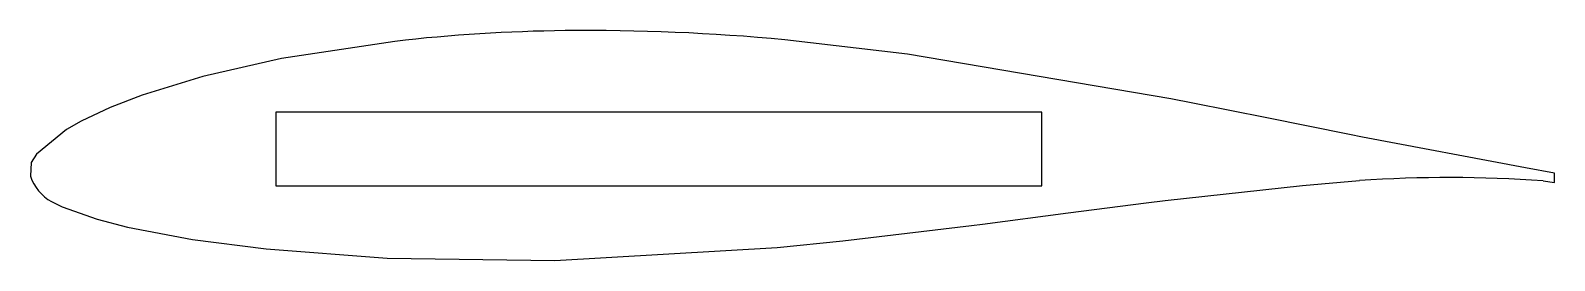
# Model space of a CAD drawing. Extents: x -11.7 to 61.2, y -3.6 to 7.4.
import ezdxf

# ---------------------------------------------------------------- set-up
doc = ezdxf.new("R2010")
doc.units = 0
doc.layers.add('INTERIOR_LOOPS', color=7, linetype='CONTINUOUS')
doc.layers.add('OUTER_LOOP', color=7, linetype='CONTINUOUS')

msp = doc.modelspace()

# ---------------------------------------------------------------- linework, layer by layer
at = {"layer": 'INTERIOR_LOOPS', "color": 3, "linetype": 'CONTINUOUS'}
for p, q in [((36.662, 3.523), (0, 3.522)), ((0, 3.522), (0, 0)), ((36.663, 0), (36.662, 3.523)), ((0, 0), (36.663, 0))]:
    msp.add_line(p, q, dxfattribs=at)
at = {"layer": 'OUTER_LOOP', "color": 3, "linetype": 'CONTINUOUS'}
for p, q in [((5.688, 6.909), (0.265, 6.085)), ((30.235, 6.289), (24.357, 6.985)), ((0.265, 6.085), (-3.501, 5.227)), ((42.837, 4.161), (30.235, 6.289)), ((-3.501, 5.227), (-6.405, 4.34)), ((-7.93, 3.751), (-9.323, 3.095)), ((-6.405, 4.34), (-7.93, 3.751)), ((43.89, 3.955), (42.837, 4.161)), ((47.424, 3.252), (43.89, 3.955)), ((-9.323, 3.095), (-10.022, 2.704)), ((51.388, 2.462), (47.424, 3.252)), ((-10.022, 2.704), (-11.453, 1.514)), ((52.009, 2.339), (51.388, 2.462)), ((59.805, 0.863), (52.009, 2.339)), ((-11.453, 1.514), (-11.709, 1.124)), ((-11.709, 1.124), (-11.747, 0.472)), ((61.2, 0.62), (59.805, 0.863)), ((42.566, -0.695), (49.133, 0.029)), ((49.133, 0.029), (51.867, 0.256)), ((60.652, 0.243), (61.198, 0.164)), ((61.198, 0.164), (61.2, 0.62)), ((41.655, -0.809), (42.566, -0.695)), ((-10.737, -0.749), (-10.233, -0.993)), ((-10.233, -0.993), (-8.561, -1.586)), ((33.826, -1.818), (37.928, -1.288)), ((37.928, -1.288), (41.655, -0.809)), ((-8.561, -1.586), (-7.096, -1.964)), ((-7.096, -1.964), (-3.989, -2.551)), ((27.128, -2.615), (33.291, -1.886)), ((33.291, -1.886), (33.826, -1.818)), ((-3.989, -2.551), (-0.473, -3.003)), ((23.999, -2.936), (27.128, -2.615)), ((-0.473, -3.003), (5.319, -3.444)), ((5.319, -3.444), (13.347, -3.557)), ((13.347, -3.557), (23.999, -2.936))]:
    msp.add_line(p, q, dxfattribs=at)
for centre, radius, start, end in [((14.674, -71.274), 78.698, 90.60836, 96.5564), ((14.915, -94.031), 101.456, 84.66032, 90.60836), ((-9.689, 1.146), 2.165, 198.12013, 241.04301), ((56.164, -61.697), 62.102, 85.85553, 93.96708)]:
    msp.add_arc(centre, radius, start, end, dxfattribs=at)

doc.saveas('drawing.dxf')
